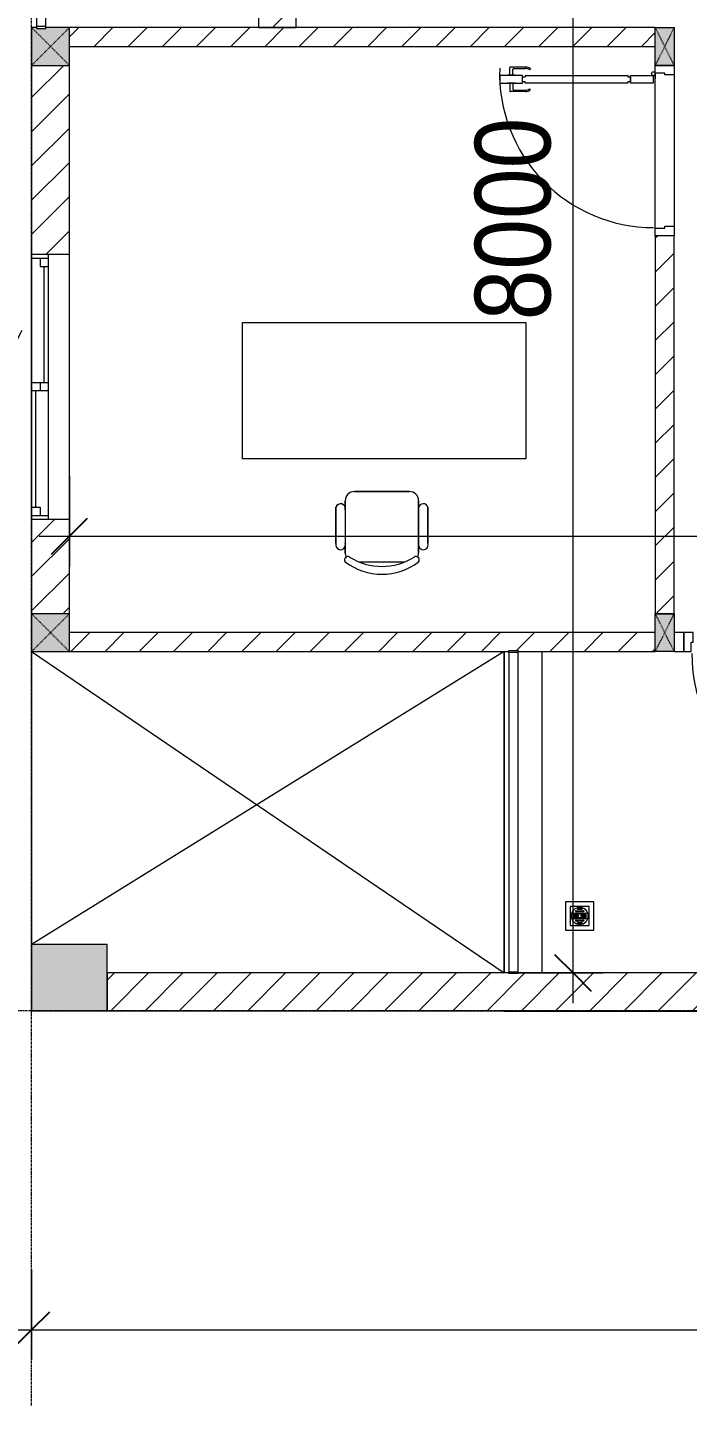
# Model space of a CAD drawing. Header units: millimetres. Extents: x 1591 to 239055, y -15958 to 83255.
# Drawn here: x 129511 to 133002, y 15149 to 22437 of the extents above; entities that cross this region are included whole.
import ezdxf

# ---------------------------------------------------------------- set-up
doc = ezdxf.new("R2010")
doc.units = ezdxf.units.MM
doc.linetypes.add('Dash', pattern=[6, 3, -3])
doc.linetypes.add('Grid Line', pattern=[22.225, 12.7, -3.175, 3.175, -3.175])
for name, color, linetype, lineweight in [('0-1', 250, 'Continuous', 5), ('A-ANNO-DIMS', 211, 'Continuous', 9), ('A-ANNO-DIMS-160', 211, 'Continuous', 9), ('A-DETL-GENF-1', 9, 'Continuous', 9), ('A-DETL-THIN-1', 151, 'Continuous', 9), ('A-DOOR-1', 254, 'Continuous', 9), ('A-DOOR-2', 9, 'Continuous', 9), ('A-FLOR-1', 7, 'Continuous', 9), ('A-FLOR-2', 9, 'Continuous', 9), ('A-FLOR-HRAL', 11, 'Continuous', 9), ('A-FLOR-HRAL-1', 254, 'Continuous', 9), ('A-FLOR-HRAL-2', 9, 'Continuous', 9), ('A-GLAZ', 151, 'Continuous', 9), ('A-WALL-1', 253, 'Continuous', 18), ('A-WALL-2', 9, 'Continuous', 9), ('A-WALL-3', 113, 'Continuous', 18), ('A-WALL-PATT-1', 10, 'Continuous', 9), ('A-WALL-PATT-2', 111, 'Continuous', 9), ('G-IMPT', 8, 'Continuous', 9), ('I-FURN', 30, 'Continuous', 9), ('I-FURN-1', 254, 'Continuous', 9), ('M-EQPM', 50, 'Continuous', 9), ('S-COLS', 52, 'Continuous', 9), ('S-COLS-1', 52, 'Continuous', 5), ('S-COLS-2', 250, 'Continuous', 18), ('S-COLS-3', 254, 'Continuous', 9), ('S-COLS-4', 253, 'Continuous', 18), ('S-COLS-5', 52, 'Continuous', 18), ('S-COLS-HDLN', 52, 'Dash', 9), ('S-COLS-HDLN-1', 9, 'Dash', 9), ('S-GRID-1', 1, 'Grid Line', 9)]:
    doc.layers.add(name, color=color, linetype=linetype, lineweight=lineweight)
doc.styles.add('UTM Avo', font='UTM Avo.ttf', dxfattribs={"width": 0.9, "height": 400})
doc.dimstyles.new('1_Dim_chi_tiet_2_5', dxfattribs={"dimscale": 304.8, "dimtxt": 399.720379, "dimasz": 0.629921, "dimexe": 0.524934, "dimexo": 0.0625, "dimgap": 0.052493, "dimtad": 1, "dimdec": 0, "dimrnd": 5, "dimzin": 0, "dimdsep": 46, "dimtxsty": 'UTM Avo', "dimblk1": 'OBLIQUE', "dimblk2": 'OBLIQUE', "dimsah": 1, "dimcen": 0.09, "dimdle": 0.524934, "dimazin": 0, "dimtfac": 1, "dimtdec": 4, "dimtix": 1, "dimtmove": 0, "dimatfit": 3, "dimfxl": 1.049869, "dimfxlon": 1, "dimtvp": 1, "dimtolj": 1, "dimtzin": 0, "dimarcsym": 2})
doc.dimstyles.new('1_Dim_chi_tiet_2_5_1', dxfattribs={"dimscale": 304.8, "dimtxt": 399.720379, "dimasz": 0.629921, "dimexe": 0.524934, "dimexo": 0.0625, "dimgap": 0.052493, "dimtad": 1, "dimdec": 0, "dimrnd": 5, "dimzin": 0, "dimdsep": 46, "dimtxsty": 'UTM Avo', "dimblk1": 'OBLIQUE', "dimblk2": 'OBLIQUE', "dimsah": 1, "dimcen": 0.09, "dimdle": 0.524934, "dimazin": 0, "dimtfac": 1, "dimtdec": 4, "dimtix": 1, "dimtmove": 0, "dimatfit": 3, "dimfxl": 1.049869, "dimfxlon": 1, "dimtvp": 1, "dimtolj": 1, "dimtzin": 0, "dimarcsym": 2})
pattern_1 = [(45, (0, 0), (-90.50967, 90.50967), [])]
pattern_2 = [(45, (95879.7, 0), (-90.50967, 90.50967), [])]

# ---------------------------------------------------------------- blocks, each defined once
blk = doc.blocks.new('NCV_TKTC_KET CAU_rvt-1-TKCS_MB TẦNG 6-8')
at = {"layer": 'S-COLS-1'}
blk.add_hatch(color=256, dxfattribs=at).paths.add_polyline_path([(34052.6, 17236.9), (34052.6, 17586.9), (33652.6, 17586.9), (33652.6, 17236.9)])
at = {"layer": 'A-FLOR-1'}
for p, q in [((36152.5, 19136.9), (36152.5, 17436.9)), ((36152.5, 17235.3), (38152.6, 17235.3))]:
    blk.add_line(p, q, dxfattribs=at)
at = {"layer": 'S-COLS-2'}
for p, q in [((33652.6, 17586.9), (33652.6, 17236.9)), ((34052.6, 17586.9), (33652.6, 17586.9)), ((34052.6, 17236.9), (34052.6, 17586.9)), ((33652.6, 17236.9), (34052.6, 17236.9))]:
    blk.add_line(p, q, dxfattribs=at)
blk = doc.blocks.new('DOOR_CW_01 CANH MO-PANEL KINH - DIW_01-900x2200-CỬA GỖ VÂN LAMINATE-553375-TKCS_MB TẦNG 6-8')
at = {"layer": 'A-DETL-GENF-1'}
for p, q in [((-397, -182), (-397, -62)), ((-397, -62), (-357, -62)), ((-357, -62), (-357, -182)), ((-357, -182), (-397, -182)), ((-397, -196), (-391, -196)), ((-397, -738), (-397, -196)), ((-391, -196), (-391, -182)), ((-391, -182), (-363, -182)), ((-363, -182), (-363, -196)), ((-357, -196), (-363, -196)), ((-357, -196), (-357, -738)), ((-433.9, -711.2), (-427.3, -715.8)), ((-320.1, -711.2), (-326.7, -715.8)), ((-442, -737), (-442, -816.5)), ((-434, -799.5), (-434, -737)), ((-399, -792.2), (-399, -831.8)), ((-397, -792.2), (-399, -792.2)), ((-397, -738), (-391, -738)), ((-357, -752), (-397, -752)), ((-397, -752), (-397, -872)), ((-397, -792.2), (-397, -831.8)), ((-391, -752), (-391, -738)), ((-363, -752), (-391, -752)), ((-357, -738), (-363, -738)), ((-363, -738), (-363, -752)), ((-357, -872), (-357, -752)), ((-357, -792.2), (-357, -831.8)), ((-357, -792.2), (-355, -792.2)), ((-355, -792.2), (-355, -831.8)), ((-320, -799.5), (-320, -737)), ((-312, -737), (-312, -816.5)), ((-399, -820.5), (-438, -820.5)), ((-399, -803.5), (-430, -803.5)), ((-399, -831.8), (-397, -831.8)), ((-397, -872), (-357, -872)), ((-355, -831.8), (-357, -831.8)), ((-355, -803.5), (-324, -803.5)), ((-355, -820.5), (-316, -820.5))]:
    blk.add_line(p, q, dxfattribs=at)
blk.add_circle((-407, -60), 10, dxfattribs=at)
for centre, radius, start, end in [((-407, -60), 814, 268, 0), ((-397, -737), 45, 145, 180), ((-397, -737), 37, 145, 180), ((-357, -737), 37, 0, 35), ((-357, -737), 45, 360, 35), ((-430, -799.5), 4, 180, 270), ((-324, -799.5), 4, 270, 0), ((-438, -816.5), 4, 180, 270), ((-316, -816.5), 4, 270, 0)]:
    blk.add_arc(centre, radius, start, end, dxfattribs=at)
at = {"layer": 'A-DOOR-2'}
for p, q in [((-450, -50), (-450, 50)), ((-450, 50), (-400, 50)), ((-400, 50), (-400, 0)), ((400, 0), (400, 50)), ((400, 50), (450, 50)), ((450, 50), (450, -50)), ((-410, -50), (-450, -50)), ((-410, 0), (-410, -50)), ((-400, 0), (-410, 0)), ((-407, -50), (-382, -50)), ((410, 0), (400, 0)), ((410, -50), (410, 0)), ((450, -50), (410, -50))]:
    blk.add_line(p, q, dxfattribs=at)
blk = doc.blocks.new('BAN LV A - BAN LV A_dwg_ban hoc2-348006-TKCS_MB TẦNG 6-8')
at = {"layer": 'I-FURN'}
for p, q in [((145.8, 437.4), (-145.8, 437.4)), ((-194.4, 388.8), (-194.4, 113.4)), ((194.4, 113.4), (194.4, 388.8)), ((-243, 354.4), (-243, 162)), ((194.4, 351.4), (194.4, 150.8)), ((243.7, 162), (243.7, 354.4)), ((-120.5, 64.8), (120.5, 64.8))]:
    blk.add_line(p, q, dxfattribs=at)
at = {"layer": 'I-FURN', "flags": 128}
blk.add_lwpolyline([(-737.8, 610.5), (-737.8, 1330.5), (-154.9, 1330.5), (762.2, 1330.5), (762.2, 610.5)], close=True, dxfattribs=at)
at = {"layer": 'I-FURN'}
for centre, radius, start, end in [((-145.8, 388.8), 48.6, 90, 180), ((145.8, 388.8), 48.6, 360, 90), ((-218.7, 347.3), 25.3, 343.7398, 163.7398), ((219.4, 347.3), 25.3, 16.2602, 170.70537), ((-218.7, 154.9), 25.3, 163.7398, 16.2602), ((219.4, 154.9), 25.3, 189.29463, 16.2602), ((-180.2, 75.4), 17.8, 57.97259, 216.69006), ((-145.8, 113.4), 48.6, 180, 207.58444), ((0, 359.3), 318.2, 237.57575, 302.42425), ((180.2, 75.4), 17.8, 323.30994, 122.02741), ((145.8, 113.4), 48.6, 332.41556, 0), ((0, 324), 324, 233.1301, 306.8699)]:
    blk.add_arc(centre, radius, start, end, dxfattribs=at)
blk = doc.blocks.new('BAN LV A - BAN LV A_dwg-348005-TKCS_MB TẦNG 6-8')
at = {"extrusion": (0, 0, -1), "zscale": -1, "rotation": 180}
blk.add_blockref('BAN LV A - BAN LV A_dwg_ban hoc2-348006-TKCS_MB TẦNG 6-8', (-729, 1383.7), dxfattribs=at)
blk = doc.blocks.new('BAN LV A - BAN LV A-401069-TKCS_MB TẦNG 6-8')
at = {"layer": 'I-FURN-1'}
for p, q in [((-8.8, -53.2), (1491.2, -53.2)), ((-8.8, -773.2), (-8.8, -53.2)), ((1491.2, -53.2), (1491.2, -773.2)), ((1491.2, -773.2), (-8.8, -773.2)), ((583.2, -946.3), (874.8, -946.3)), ((534.6, -1029.3), (534.6, -994.9)), ((923.4, -994.9), (923.4, -1032.3)), ((486, -1221.7), (486, -1029.3)), ((972.7, -1029.3), (972.7, -1221.7)), ((534.6, -1270.3), (534.6, -1235.9)), ((923.4, -1232.9), (923.4, -1270.3))]:
    blk.add_line(p, q, dxfattribs=at)
for centre, radius, start, end in [((583.2, -994.9), 48.6, 90, 180), ((874.8, -994.9), 48.6, 0, 90), ((510.3, -1036.4), 25.3, 16.2602, 163.7398), ((948.4, -1036.4), 25.3, 16.2602, 170.70537), ((510.3, -1228.8), 25.3, 163.7398, 343.7398), ((948.4, -1228.8), 25.3, 189.29463, 16.2602), ((548.9, -1308.3), 17.8, 119.40397, 216.69006), ((583.2, -1270.3), 48.6, 180, 207.58444), ((874.8, -1270.3), 48.6, 332.41556, 0), ((909.2, -1308.3), 17.8, 323.30994, 60.59603), ((729, -1059.7), 324, 233.1301, 306.8699)]:
    blk.add_arc(centre, radius, start, end, dxfattribs=at)
at = {"extrusion": (0, 0, -1), "zscale": -1, "rotation": 180}
blk.add_blockref('BAN LV A - BAN LV A_dwg-348005-TKCS_MB TẦNG 6-8', (0, 0), dxfattribs=at)
blk = doc.blocks.new('Railing - 50 x 10mm-901205-TKCS_MB TẦNG 6-8')
at = {"layer": 'A-FLOR-HRAL-2'}
for p, q in [((25, 5), (-25, 5)), ((-25, 5), (-25, -5)), ((25, -5), (25, 5)), ((-25, -5), (25, -5))]:
    blk.add_line(p, q, dxfattribs=at)
blk = doc.blocks.new('Railing - Railing-884108-TKCS_MB TẦNG 6-8')
at = {"layer": 'A-FLOR-HRAL-2'}
for p, q in [((13269.1, 9871.7), (13269.1, 8182.9)), ((13319.1, 8182.9), (13319.1, 9871.7))]:
    blk.add_line(p, q, dxfattribs=at)
at = {"extrusion": (0, 0, -1), "zscale": -1, "rotation": 180}
for p in [(-13294.1, 9876.7), (-13294.1, 8177.9)]:
    blk.add_blockref('Railing - 50 x 10mm-901205-TKCS_MB TẦNG 6-8', p, dxfattribs=at)
blk = doc.blocks.new('G1_SOF - BO TRU - 100x200-746114-TKCS_MB TẦNG 6-8')
at = {"layer": 'S-COLS'}
blk.add_hatch(color=256, dxfattribs=at).paths.add_polyline_path([(50, -100), (50, 100), (-50, 100), (-50, -100)])
at = {"layer": 'S-COLS-4'}
for p, q in [((-50, 100), (50, 100)), ((-50, -100), (-50, 100)), ((50, 100), (50, -100)), ((50, -100), (-50, -100))]:
    blk.add_line(p, q, dxfattribs=at)
at = {"layer": 'S-COLS-HDLN-1'}
for p, q in [((50, -100), (-50, 100)), ((-50, -100), (50, 100))]:
    blk.add_line(p, q, dxfattribs=at)
blk = doc.blocks.new('DOOR_CW_01 CANH MO-PANEL KINH - DIG_01-900x2200-CỬA NHÔM KÍNH-901226-TKCS_MB TẦNG 6-8')
at = {"layer": 'A-DETL-GENF-1'}
for p, q in [((-442, 737), (-442, 816.5)), ((-399, 820.5), (-438, 820.5)), ((-399, 803.5), (-430, 803.5)), ((-399, 831.8), (-397, 831.8)), ((-399, 792.2), (-399, 831.8)), ((-397, 872), (-357, 872)), ((-397, 752), (-397, 872)), ((-397, 792.2), (-397, 831.8)), ((-357, 872), (-357, 752)), ((-357, 792.2), (-357, 831.8)), ((-355, 831.8), (-357, 831.8)), ((-355, 792.2), (-355, 831.8)), ((-355, 820.5), (-316, 820.5)), ((-355, 803.5), (-324, 803.5)), ((-312, 737), (-312, 816.5)), ((-434, 799.5), (-434, 737)), ((-397, 792.2), (-399, 792.2)), ((-357, 752), (-397, 752)), ((-397, 738), (-391, 738)), ((-397, 738), (-397, 196)), ((-363, 752), (-391, 752)), ((-391, 752), (-391, 738)), ((-363, 738), (-363, 752)), ((-357, 738), (-363, 738)), ((-357, 792.2), (-355, 792.2)), ((-357, 196), (-357, 738)), ((-320, 799.5), (-320, 737)), ((-433.9, 711.2), (-427.3, 715.8)), ((-320.1, 711.2), (-326.7, 715.8)), ((-397, 196), (-391, 196)), ((-357, 182), (-397, 182)), ((-397, 182), (-397, 62)), ((-391, 196), (-391, 182)), ((-391, 182), (-363, 182)), ((-357, 196), (-363, 196)), ((-363, 182), (-363, 196)), ((-357, 62), (-357, 182)), ((-397, 62), (-357, 62))]:
    blk.add_line(p, q, dxfattribs=at)
blk.add_circle((-407, 60), 10, dxfattribs=at)
for centre, radius, start, end in [((-438, 816.5), 4, 90, 180), ((-407, 60), 814, 360, 92), ((-430, 799.5), 4, 90, 180), ((-324, 799.5), 4, 360, 90), ((-316, 816.5), 4, 0, 90), ((-397, 737), 45, 180, 215), ((-397, 737), 37, 180, 215), ((-357, 737), 37, 325, 0), ((-357, 737), 45, 325, 0)]:
    blk.add_arc(centre, radius, start, end, dxfattribs=at)
at = {"layer": 'A-DOOR-2'}
for p, q in [((-410, 50), (-450, 50)), ((-450, 50), (-450, -50)), ((-410, 0), (-410, 50)), ((-400, 0), (-410, 0)), ((-407, 50), (-382, 50)), ((-400, -50), (-400, 0)), ((410, 0), (400, 0)), ((400, 0), (400, -50)), ((450, 50), (410, 50)), ((410, 50), (410, 0)), ((450, -50), (450, 50)), ((-450, -50), (-400, -50)), ((400, -50), (450, -50))]:
    blk.add_line(p, q, dxfattribs=at)
blk = doc.blocks.new('NCV_TKTC_TANG 6 - 8_rvt-2-TKCS_MB TẦNG 6-8')
at = {"layer": 'A-WALL-PATT-1'}
h = blk.add_hatch(dxfattribs=at)
h.set_pattern_fill('FP_1', color=256, style=0, pattern_type=2)
h.set_pattern_definition(pattern_1)
h.paths.add_polyline_path([(33852.6, 22336.9), (36952.6, 22336.9), (36952.6, 22436.9), (33852.6, 22436.9)])
h = blk.add_hatch(dxfattribs=at)
h.set_pattern_fill('FP_1', color=256, style=0, pattern_type=2)
h.set_pattern_definition(pattern_1)
h.paths.add_polyline_path([(37052.6, 19337.4), (37052.6, 21336.5), (36952.6, 21336.5), (36952.6, 19337.4)])
h = blk.add_hatch(dxfattribs=at)
h.set_pattern_fill('FP_1', color=256, style=0, pattern_type=2)
h.set_pattern_definition(pattern_1)
h.paths.add_polyline_path([(33852.6, 19136.9), (36177.6, 19136.9), (36177.6, 19142.4), (36227.6, 19142.4), (36227.6, 19136.9), (36952.6, 19136.9), (36952.6, 19236.9), (33852.6, 19236.9)])
h = blk.add_hatch(dxfattribs=at)
h.set_pattern_fill('FP_1', color=256, style=0, pattern_type=2)
h.set_pattern_definition(pattern_1)
h.paths.add_polyline_path([(37052.6, 19136.9), (37102.6, 19136.9), (37102.6, 19236.9), (37052.6, 19236.2)])
h.paths.add_polyline_path([(38002.6, 19136.9), (38052.6, 19136.9), (38052.6, 19236.9), (38002.6, 19236.9)])
at = {"layer": 'A-FLOR-2'}
for p, q in [((36952.6, 21376.5), (36952.6, 22196.5)), ((37052.6, 22186.5), (37052.6, 21386.5))]:
    blk.add_line(p, q, dxfattribs=at)
at = {"layer": 'A-WALL-1'}
for p, q in [((36952.6, 22436.9), (33852.6, 22436.9)), ((33852.6, 22336.9), (36952.6, 22336.9)), ((36952.6, 22236.5), (37052.6, 22236.5)), ((37052.6, 21336.5), (36952.6, 21336.5)), ((36952.6, 21336.5), (36952.6, 19337.4)), ((37052.6, 19337.4), (37052.6, 21336.5)), ((36952.6, 19337.4), (37052.6, 19337.4)), ((36952.6, 19236.9), (33852.6, 19236.9)), ((37102.6, 19236.9), (37052.6, 19236.9)), ((37102.6, 19136.9), (37102.6, 19236.9)), ((33852.6, 19136.9), (36177.6, 19136.9)), ((36227.6, 19136.9), (36952.6, 19136.9)), ((37052.6, 19136.9), (37102.6, 19136.9))]:
    blk.add_line(p, q, dxfattribs=at)
at = {"layer": 'A-WALL-2'}
for p, q in [((36952.6, 21376.5), (36952.6, 22196.5)), ((37052.6, 22186.5), (37052.6, 21386.5)), ((36152.6, 17436.9), (36152.6, 19136.9)), ((36352.6, 19136.9), (36352.6, 17436.9))]:
    blk.add_line(p, q, dxfattribs=at)
at = {"layer": 'A-DOOR-1'}
for name, p, rotation in [('DOOR_CW_01 CANH MO-PANEL KINH - DIW_01-900x2200-CỬA GỖ VÂN LAMINATE-553375-TKCS_MB TẦNG 6-8', (37002.6, 21786.5), 270.0000000000007), ('DOOR_CW_01 CANH MO-PANEL KINH - DIG_01-900x2200-CỬA NHÔM KÍNH-901226-TKCS_MB TẦNG 6-8', (37552.6, 19186.9), 180)]:
    blk.add_blockref(name, p, dxfattribs=dict(at, rotation=rotation))
at = {"layer": 'A-FLOR-HRAL-1'}
blk.add_blockref('Railing - Railing-884108-TKCS_MB TẦNG 6-8', (22908.5, 9260.7), dxfattribs=at)
at = {"layer": 'I-FURN-1'}
blk.add_blockref('BAN LV A - BAN LV A-401069-TKCS_MB TẦNG 6-8', (34776.9, 20929.7), dxfattribs=at)
at = {"layer": 'S-COLS-3'}
for p in [(37002.6, 22336.9), (37002.6, 19236.9)]:
    blk.add_blockref('G1_SOF - BO TRU - 100x200-746114-TKCS_MB TẦNG 6-8', p, dxfattribs=at)
blk = doc.blocks.new('G1_SOF - BO TRU - 200x200-3056268-TKCS_MB TẦNG 6-8')
at = {"layer": 'S-COLS'}
blk.add_hatch(color=256, dxfattribs=at).paths.add_polyline_path([(100, -100), (100, 100), (-100, 100), (-100, -100)])
at = {"layer": 'S-COLS-5'}
for p, q in [((100, 100), (-100, 100)), ((-100, 100), (-100, -100)), ((100, -100), (100, 100)), ((-100, -100), (100, -100))]:
    blk.add_line(p, q, dxfattribs=at)
at = {"layer": 'S-COLS-HDLN'}
for p, q in [((100, 100), (-100, -100)), ((-100, 100), (100, -100))]:
    blk.add_line(p, q, dxfattribs=at)
blk = doc.blocks.new('G1_SOF - BO TRU - 200x200-V116-TKCS_MB TẦNG 6-8')
at = {"layer": 'S-COLS'}
blk.add_hatch(color=256, dxfattribs=at).paths.add_polyline_path([(-25, -100), (100, -100), (100, 100), (-25, 100), (-25, 96.6), (-75, 96.6), (-75, 100), (-100, 100), (-100, -100), (-75, -100)])
at = {"layer": 'S-COLS-5'}
for p, q in [((-75, 100), (-100, 100)), ((-100, 100), (-100, -100)), ((100, 100), (-25, 100)), ((100, -100), (100, 100)), ((-100, -100), (100, -100))]:
    blk.add_line(p, q, dxfattribs=at)
at = {"layer": 'S-COLS-HDLN'}
for p, q in [((100, 100), (-100, -100)), ((-100, 100), (100, -100))]:
    blk.add_line(p, q, dxfattribs=at)
blk = doc.blocks.new('TKTC_XREF_251221_MB TANG 2-7 - TKTC_XREF_260130_MB TANG 2-5_dwg_THU NUOC - THU NUOC-444531-TKCS_MB TẦNG 1-4746804-TKCS_MB TẦNG 6-8')
at = {"layer": 'G-IMPT'}
for p, q in [((-23.3, 10.8), (40.9, 10.8)), ((40.9, 4.8), (-23.3, 4.8)), ((-11, 23.3), (28.5, 23.3)), ((28.5, 17.3), (-11, 17.3)), ((-1.1, 35.6), (18.5, 35.6)), ((18.5, 29.6), (-1.1, 29.6)), ((-23.3, -13.6), (40.9, -13.6)), ((40.9, -19.6), (-23.3, -19.6)), ((-11, -26.1), (28.5, -26.1)), ((28.5, -32.1), (-11, -32.1)), ((-1.1, -38.5), (18.5, -38.5)), ((18.5, -44.5), (-1.1, -44.5))]:
    blk.add_line(p, q, dxfattribs=at)
at = {"layer": 'G-IMPT', "flags": 128}
for points in [[(83.7, -79.4), (83.7, 70.6), (-66.3, 70.6), (-66.3, -79.4)], [(58.7, -54.4), (58.7, 45.6), (-41.3, 45.6), (-41.3, -54.4)]]:
    blk.add_lwpolyline(points, close=True, dxfattribs=at)
for points in [[(-23.3, -1.2), (0.7, -1.2), (0.7, -7.2), (-23.3, -7.2)], [(40.9, -7.2), (16.7, -7.2), (16.7, -1.2), (40.9, -1.2)]]:
    blk.add_lwpolyline(points, dxfattribs=at)
at = {"layer": 'G-IMPT'}
for centre, radius, start, end in [((8.7, -4.4), 45, 360, 180), ((8.7, -4.4), 45, 360, 180), ((-23.3, 7.8), 3, 90, 270), ((-11, 20.3), 3, 90, 270), ((-1.1, 32.6), 3, 90, 270), ((18.5, 32.6), 3, 270, 90), ((28.5, 20.3), 3, 270, 90), ((40.9, 7.8), 3, 270, 90), ((8.7, -4.4), 45, 180, 360), ((8.7, -4.4), 45, 180, 360), ((-23.3, -4.2), 3, 90, 270), ((-23.3, -16.6), 3, 90, 270), ((-11, -29.1), 3, 90, 270), ((-1.1, -41.5), 3, 90, 270), ((18.5, -41.5), 3, 270, 90), ((28.5, -29.1), 3, 270, 90), ((40.9, -4.2), 3, 270, 90), ((40.9, -16.6), 3, 270, 90)]:
    blk.add_arc(centre, radius, start, end, dxfattribs=at)
blk = doc.blocks.new('TKTC_XREF_251221_MB TANG 2-7 - TKTC_XREF_251221_MB TANG 2-7-2039446-TKCS_MB TẦNG 6-8')
at = {"layer": 'M-EQPM'}
blk.add_line((0, 1900), (0, 350), dxfattribs=at)
blk.add_blockref('TKTC_XREF_251221_MB TANG 2-7 - TKTC_XREF_260130_MB TANG 2-5_dwg_THU NUOC - THU NUOC-444531-TKCS_MB TẦNG 1-4746804-TKCS_MB TẦNG 6-8', (2891.4, 506.1))
blk = doc.blocks.new('1_FAMILY RVT - W01-WxH 1400x1400xmm-389822-TKCS_MB TẦNG 6-8')
at = {"layer": 'A-GLAZ'}
for p, q in [((248.4, 172.39), (299.2, 197.79)), ((248.4, 172.39), (299.2, 146.99)), ((248.4, 172.39), (451.6, 172.39)), ((-700, 96.19), (-700, -103.81)), ((700, 96.19), (-700, 96.19)), ((-700, 96.19), (-636.5, 96.19)), ((-680.95, 96.19), (-680.95, 7.29)), ((-636.5, 96.19), (-22.225, 96.19)), ((-636.5, 96.19), (-636.5, 51.74)), ((-636.5, 73.965), (-22.225, 73.965)), ((-22.225, 7.29), (-22.225, 96.19)), ((-22.225, 96.19), (22.225, 96.19)), ((22.225, 96.19), (680.95, 96.19)), ((22.225, 96.19), (22.225, 7.29)), ((680.95, 96.19), (700, 96.19)), ((680.95, 96.19), (680.95, 7.29)), ((700, -103.81), (700, 96.19)), ((-700, 7.29), (-680.95, 7.29)), ((-636.5, 51.74), (-680.95, 51.74)), ((-680.95, 7.29), (-22.225, 7.29)), ((22.225, 51.74), (-22.225, 51.74)), ((-22.225, 7.29), (22.225, 7.29)), ((22.225, 29.515), (636.5, 29.515)), ((22.225, 7.29), (636.5, 7.29)), ((636.5, 51.74), (636.5, 7.29)), ((680.95, 51.74), (636.5, 51.74)), ((636.5, 7.29), (700, 7.29)), ((-700, -103.81), (700, -103.81))]:
    blk.add_line(p, q, dxfattribs=at)
blk = doc.blocks.new('Railing - 50 x 10mm-1251311-TKCS_MB TẦNG 6-8')
at = {"layer": 'A-FLOR-HRAL'}
for p, q in [((25, 5), (-25, 5)), ((-25, 5), (-25, -5)), ((25, -5), (25, 5)), ((-25, -5), (25, -5))]:
    blk.add_line(p, q, dxfattribs=at)
blk = doc.blocks.new('Railing - Railing-3828412-TKCS_MB TẦNG 6-8')
at = {"layer": 'A-FLOR-HRAL'}
for p, q in [((33677.6, 25356.9), (33677.6, 22442.4)), ((33727.6, 22442.4), (33727.6, 25356.9))]:
    blk.add_line(p, q, dxfattribs=at)
for p in [(33702.6, 25361.9), (33702.6, 22437.4)]:
    blk.add_blockref('Railing - 50 x 10mm-1251311-TKCS_MB TẦNG 6-8', p)
blk = doc.blocks.new('DIMBLOCK101-TKCS_MB TẦNG 6-8')
at = {"layer": 'A-ANNO-DIMS-160'}
for p, q in [((132397.1, 17276.9), (132397.1, 25596.9)), ((132077.1, 25436.9), (132557.1, 25436.9)), ((132397.1, 25436.9), (132077.1, 25436.9)), ((132077.1, 17436.9), (132557.1, 17436.9)), ((132397.1, 17436.9), (132077.1, 17436.9))]:
    blk.add_line(p, q, dxfattribs=at)
at = {"layer": 'A-ANNO-DIMS-160', "lineweight": 25}
for p, q in [((132397.1, 25436.9), (132301.1, 25532.9)), ((132397.1, 25436.9), (132493.1, 25340.9)), ((132397.1, 17436.9), (132301.1, 17532.9)), ((132397.1, 17436.9), (132493.1, 17340.9))]:
    blk.add_line(p, q, dxfattribs=at)
at = {"layer": 'A-ANNO-DIMS-160', "color": 0, "insert": (131877.4, 20889.2), "char_height": 400, "width": 1314.636, "attachment_point": 1, "rotation": 90, "line_spacing_factor": 1.110334, "style": 'UTM Avo'}
blk.add_mtext('8000', dxfattribs=at)
blk = doc.blocks.new('_Oblique')
at = {"color": 0, "linetype": 'ByBlock', "lineweight": -2}
blk.add_line((-0.5, -0.5), (0.5, 0.5), dxfattribs=at)
blk = doc.blocks.new('DIMBLOCK291-TKCS_MB TẦNG 6-8')
at = {"layer": 'A-ANNO-DIMS-160'}
for p, q in [((129532.3, 15869.3), (129532.3, 15389.3)), ((129532.3, 15549.3), (129532.3, 15869.3)), ((140682.3, 15869.3), (140682.3, 15389.3)), ((140682.3, 15549.3), (140682.3, 15869.3)), ((129372.3, 15549.3), (140842.3, 15549.3))]:
    blk.add_line(p, q, dxfattribs=at)
at = {"layer": 'A-ANNO-DIMS-160', "lineweight": 25}
for p, q in [((129532.3, 15549.3), (129628.3, 15645.3)), ((140682.3, 15549.3), (140778.3, 15645.3)), ((129532.3, 15549.3), (129436.3, 15453.3)), ((140682.3, 15549.3), (140586.3, 15453.3))]:
    blk.add_line(p, q, dxfattribs=at)
at = {"layer": 'A-ANNO-DIMS-160', "color": 0, "insert": (134422.6, 16068.9), "char_height": 400, "width": 1643.295, "attachment_point": 1, "line_spacing_factor": 1.110334, "style": 'UTM Avo'}
blk.add_mtext('11150', dxfattribs=at)
blk = doc.blocks.new('DIMBLOCK319-TKCS_MB TẦNG 6-8')
at = {"layer": 'A-ANNO-DIMS-160'}
for p, q in [((129732.3, 20067), (129732.3, 19587)), ((129732.3, 19747), (129732.3, 20067)), ((138082.3, 20067), (138082.3, 19587)), ((138082.3, 19747), (138082.3, 20067)), ((129572.3, 19747), (138242.3, 19747))]:
    blk.add_line(p, q, dxfattribs=at)
at = {"layer": 'A-ANNO-DIMS-160', "lineweight": 25}
for p, q in [((129732.3, 19747), (129828.3, 19843)), ((138082.3, 19747), (138178.3, 19843)), ((129732.3, 19747), (129636.3, 19651)), ((138082.3, 19747), (137986.3, 19651))]:
    blk.add_line(p, q, dxfattribs=at)
at = {"layer": 'A-ANNO-DIMS-160', "color": 0, "insert": (133359.5, 20266.7), "char_height": 400, "width": 1314.636, "attachment_point": 1, "line_spacing_factor": 1.110334, "style": 'UTM Avo'}
blk.add_mtext('8350', dxfattribs=at)

msp = doc.modelspace()

# ---------------------------------------------------------------- hatches: boundary and pattern name
at = {"layer": 'A-WALL-PATT-2'}
h = msp.add_hatch(dxfattribs=at)
h.set_pattern_fill('FP_1', color=256, style=0, pattern_type=2)
h.set_pattern_definition(pattern_2)
h.paths.add_polyline_path([(130732.3, 22436.9), (130932.3, 22436.9), (130932.3, 22612.4), (130732.3, 22612.4)])
h.paths.add_polyline_path([(130932.3, 25112.4), (130932.3, 25436.9), (130732.3, 25436.9), (130732.3, 25112.4)])
h = msp.add_hatch(dxfattribs=at)
h.set_pattern_fill('FP_1', color=256, style=0, pattern_type=2)
h.set_pattern_definition(pattern_2)
h.paths.add_polyline_path([(129532.3, 19336.9), (129732.3, 19336.9), (129732.3, 19837.4), (129532.3, 19837.4)])
h.paths.add_polyline_path([(129732.3, 21237.4), (129732.3, 22237.4), (129532.3, 22237.4), (129532.3, 21237.4)])
h = msp.add_hatch(dxfattribs=at)
h.set_pattern_fill('FP_1', color=256, style=0, pattern_type=2)
h.set_pattern_definition(pattern_2)
h.paths.add_polyline_path([(133882.3, 17236.9), (133882.3, 17436.9), (132107.3, 17436.9), (132107.3, 17433.6), (132057.3, 17433.6), (132057.3, 17436.9), (129932.3, 17436.9), (129932.3, 17236.9), (131037.2, 17236.9)])

# ---------------------------------------------------------------- linework, layer by layer
at = {"layer": 'A-DETL-THIN-1'}
for p, q in [((129532.3, 19136.9), (132032.3, 17436.9)), ((132032.3, 19136.9), (129532.3, 17586.9))]:
    msp.add_line(p, q, dxfattribs=at)
at = {"layer": 'A-WALL-3'}
for p, q in [((130732.3, 22612.4), (130732.3, 22436.9)), ((130932.3, 22436.9), (130932.3, 22612.4)), ((130732.3, 22436.9), (130932.3, 22436.9)), ((129532.3, 22237.4), (129532.3, 21237.4)), ((129732.3, 21237.4), (129732.3, 22237.4)), ((129532.3, 19837.4), (129532.3, 19336.9)), ((129732.3, 19336.9), (129732.3, 19837.4)), ((132057.3, 17436.9), (129932.3, 17436.9)), ((129932.3, 17436.9), (129932.3, 17236.9)), ((133882.3, 17436.9), (132107.3, 17436.9)), ((129932.3, 17236.9), (133882.3, 17236.9))]:
    msp.add_line(p, q, dxfattribs=at)
at = {"layer": 'S-GRID-1'}
for p, q in [((129532.3, 19149.4), (129532.3, 77012.5)), ((129532.3, 15149.4), (129532.3, 19149.4)), ((130306.5, 17236.9), (126306.5, 17236.9)), ((223800.6, 17236.9), (130306.5, 17236.9))]:
    msp.add_line(p, q, dxfattribs=at)

# ---------------------------------------------------------------- block references
at = {"layer": '0-1'}
for name in ['NCV_TKTC_KET CAU_rvt-1-TKCS_MB TẦNG 6-8', 'NCV_TKTC_TANG 6 - 8_rvt-2-TKCS_MB TẦNG 6-8']:
    msp.add_blockref(name, (95879.7, 0), dxfattribs=at)
at = {"layer": 'A-FLOR-HRAL'}
msp.add_blockref('Railing - Railing-3828412-TKCS_MB TẦNG 6-8', (95879.7, 0), dxfattribs=at)
at = {"layer": 'A-GLAZ', "rotation": 89.9999999999999}
msp.add_blockref('1_FAMILY RVT - W01-WxH 1400x1400xmm-389822-TKCS_MB TẦNG 6-8', (129628.5, 20537.4), dxfattribs=at)
at = {"layer": 'M-EQPM'}
msp.add_blockref('TKTC_XREF_251221_MB TANG 2-7 - TKTC_XREF_251221_MB TANG 2-7-2039446-TKCS_MB TẦNG 6-8', (129532.3, 17236.9), dxfattribs=at)
at = {"layer": 'S-COLS'}
for name, p in [('G1_SOF - BO TRU - 200x200-V116-TKCS_MB TẦNG 6-8', (129632.3, 22337.4)), ('G1_SOF - BO TRU - 200x200-3056268-TKCS_MB TẦNG 6-8', (129632.3, 19236.9))]:
    msp.add_blockref(name, p, dxfattribs=at)

# ---------------------------------------------------------------- dimensions: what is measured, and where the dimension line sits
at = {"layer": 'A-ANNO-DIMS'}
dim = msp.add_linear_dim(base=(132397.1, 25436.9), p1=(132077.1, 17436.9), p2=(132077.1, 25436.9), angle=90, dimstyle='1_Dim_chi_tiet_2_5', override={"dimpost": '<>', "dimfxl": 7999.974347}, dxfattribs=at)
dim.commit()
dim.dimension.update_dxf_attribs({"geometry": 'DIMBLOCK101-TKCS_MB TẦNG 6-8', "text_midpoint": (132174.1, 21436.9)})
for base, p1, p2, override, picture, middle in [((138082.3, 19747), (129732.3, 20067), (138082.3, 20067), {"dimpost": '<>', "dimfxl": 8350}, 'DIMBLOCK319-TKCS_MB TẦNG 6-8', (133907.3, 19970)), ((140682.3, 15549.3), (129532.3, 15869.3), (140682.3, 15869.3), {"dimpost": '<>', "dimfxl": 11150}, 'DIMBLOCK291-TKCS_MB TẦNG 6-8', (135107.3, 15772.3))]:
    dim = msp.add_linear_dim(base=base, p1=p1, p2=p2, dimstyle='1_Dim_chi_tiet_2_5_1', override=override, dxfattribs=at)
    dim.commit()
    dim.dimension.update_dxf_attribs({"geometry": picture, "text_midpoint": middle})

doc.saveas('drawing.dxf')
